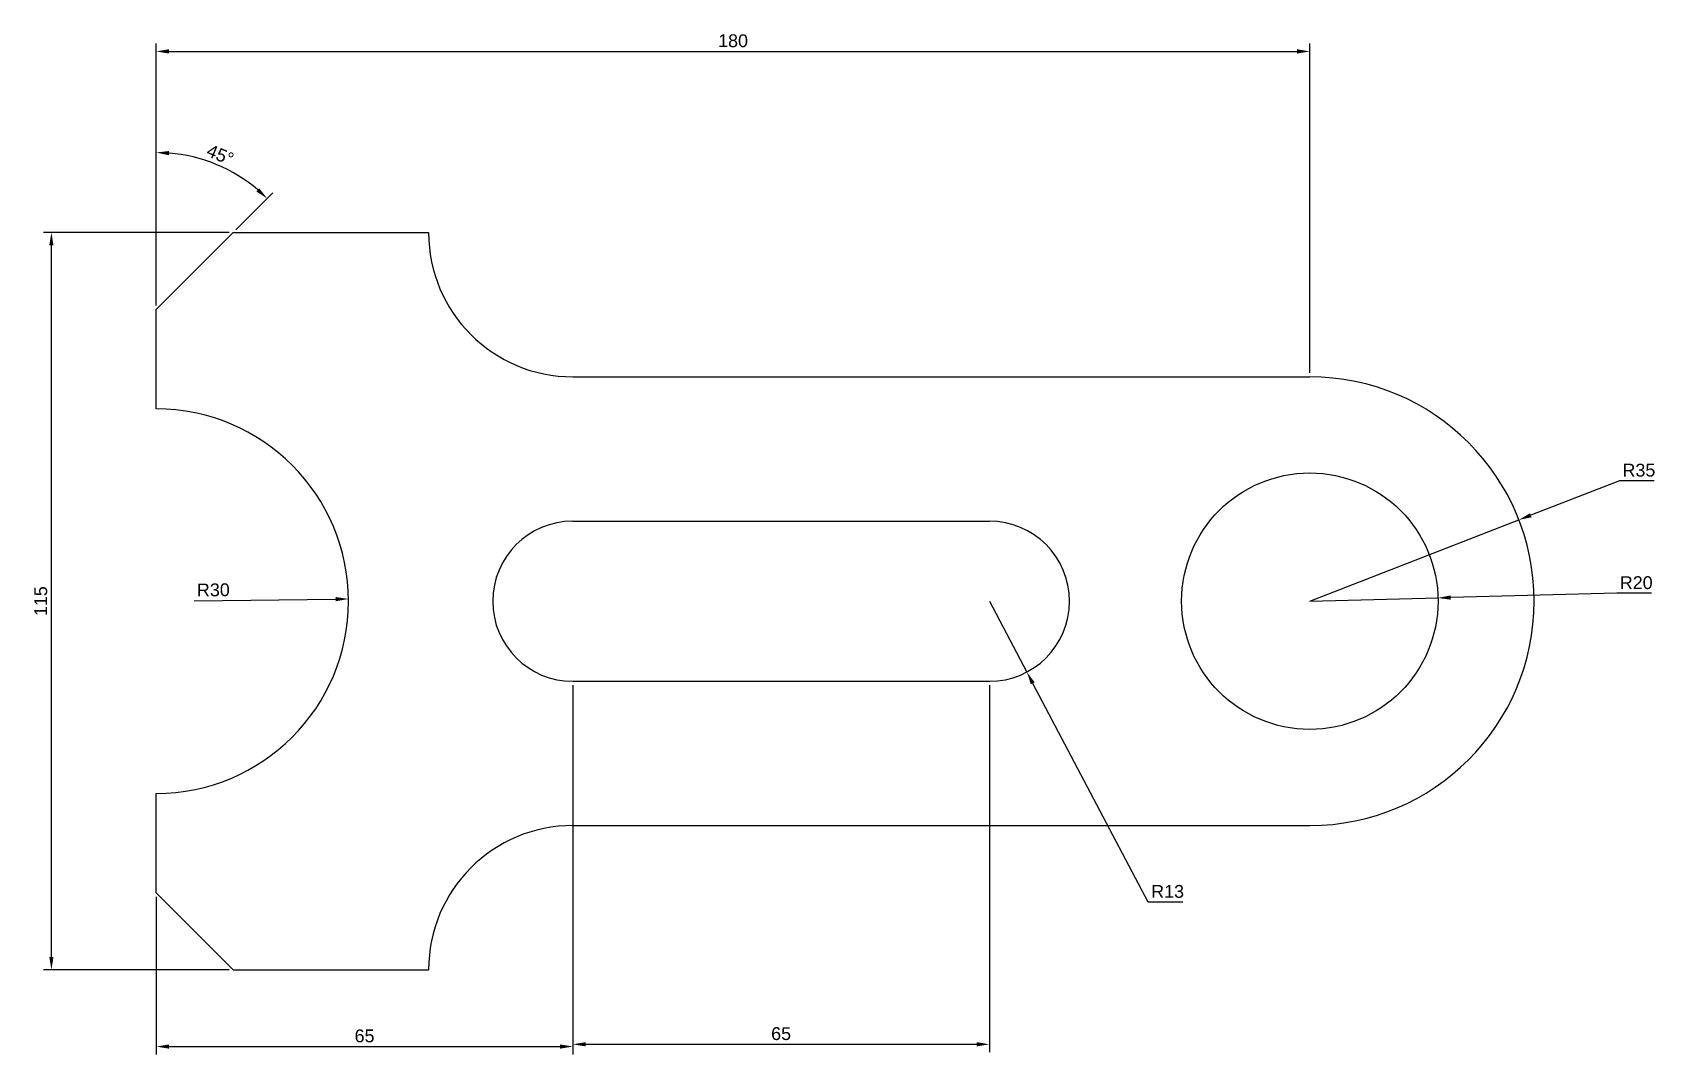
# Model space of a CAD drawing. Header units: millimetres. Extents: x 157 to 410, y -160 to 0.
import ezdxf

# ---------------------------------------------------------------- set-up
doc = ezdxf.new("R2010")
doc.units = ezdxf.units.MM
doc.styles.get("Standard").update_dxf_attribs({"font": 'arial.ttf'})
doc.dimstyles.new('ISO-25', dxfattribs={"dimtxt": 2, "dimasz": 2, "dimexe": 1.25, "dimexo": 0.625, "dimtad": 1, "dimtoh": 1, "dimdec": 0, "dimtxsty": 'Standard', "dimcen": -1, "dimadec": 0, "dimazin": 0, "dimtfac": 1, "dimtdec": 0, "dimtmove": 0, "dimatfit": 3, "dimfxl": 1, "dimarcsym": 0})

# ---------------------------------------------------------------- blocks, each defined once
blk = doc.blocks.new('*D4')
at = {"color": 0, "lineweight": -2, "transparency": 16777216}
for p, q in [((176.59, -42.82), (176.59, -17.71)), ((189.03, -31.01), (194.78, -25.25))]:
    blk.add_line(p, q, dxfattribs=at)
blk.add_arc((176.59, -43.45), 24.49, 49.6813, 85.3187, dxfattribs=at)
at = {"color": 0, "transparency": 16777216}
for points in [[(178.57, -19.38), (178.6, -18.71), (176.59, -18.96)], [(192.66, -24.53), (192.2, -25.02), (193.9, -26.13)]]:
    blk.add_solid(points, dxfattribs=at)
at = {"layer": 'Defpoints', "color": 0, "transparency": 16777216}
for p in [(188.83, -22.24), (188.59, -31.45), (176.59, -43.45), (176.59, -43.45), (176.59, -58.95)]:
    blk.add_point(p, dxfattribs=at)
at = {"color": 0, "transparency": 16777216, "insert": (186.58, -19.31), "char_height": 2, "attachment_point": 5, "rotation": 337.5}
blk.add_mtext('45°', dxfattribs=at)
blk = doc.blocks.new('*D6')
at = {"color": 0, "lineweight": -2, "transparency": 16777216}
for p, q in [((241.59, -102.07), (241.59, -159.33)), ((306.59, -102.07), (306.59, -159.33)), ((243.59, -158.08), (304.59, -158.08))]:
    blk.add_line(p, q, dxfattribs=at)
at = {"color": 0, "transparency": 16777216}
for points in [[(243.59, -157.75), (243.59, -158.41), (241.59, -158.08)], [(304.59, -157.75), (304.59, -158.41), (306.59, -158.08)]]:
    blk.add_solid(points, dxfattribs=at)
at = {"layer": 'Defpoints', "color": 0, "transparency": 16777216}
for p in [(241.59, -101.45), (306.59, -101.45), (306.59, -158.08)]:
    blk.add_point(p, dxfattribs=at)
at = {"color": 0, "transparency": 16777216, "insert": (274.09, -156.43), "char_height": 2, "attachment_point": 5}
blk.add_mtext('65', dxfattribs=at)
blk = doc.blocks.new('*D8')
at = {"color": 0, "lineweight": -2, "transparency": 16777216}
for p, q in [((187.96, -31.45), (158.98, -31.45)), ((160.23, -144.45), (160.23, -33.45)), ((187.96, -146.45), (158.98, -146.45))]:
    blk.add_line(p, q, dxfattribs=at)
at = {"color": 0, "transparency": 16777216}
for points in [[(159.89, -33.45), (160.56, -33.45), (160.23, -31.45)], [(159.89, -144.45), (160.56, -144.45), (160.23, -146.45)]]:
    blk.add_solid(points, dxfattribs=at)
at = {"layer": 'Defpoints', "color": 0, "transparency": 16777216}
for p in [(160.23, -31.45), (188.59, -31.45), (188.59, -146.45)]:
    blk.add_point(p, dxfattribs=at)
at = {"color": 0, "transparency": 16777216, "insert": (158.58, -88.95), "char_height": 2, "attachment_point": 5, "rotation": 90}
blk.add_mtext('115', dxfattribs=at)
blk = doc.blocks.new('*D9')
at = {"color": 0, "lineweight": -2, "transparency": 16777216}
for p, q in [((356.59, -88.95), (376.58, -88.44)), ((404.5, -87.72), (378.58, -88.38)), ((409.9, -87.72), (404.5, -87.72))]:
    blk.add_line(p, q, dxfattribs=at)
at = {"color": 0, "transparency": 16777216}
blk.add_solid([(378.57, -88.05), (378.59, -88.72), (376.58, -88.44)], dxfattribs=at)
at = {"layer": 'Defpoints', "color": 0, "transparency": 16777216}
for p in [(376.58, -88.44), (356.59, -88.95)]:
    blk.add_point(p, dxfattribs=at)
at = {"color": 0, "transparency": 16777216, "insert": (407.52, -86.07), "char_height": 2, "attachment_point": 5}
blk.add_mtext('R20', dxfattribs=at)
blk = doc.blocks.new('*D10')
at = {"color": 0, "lineweight": -2, "transparency": 16777216}
for p, q in [((404.91, -70.17), (391.07, -75.55)), ((410.33, -70.17), (404.91, -70.17)), ((356.59, -88.95), (389.21, -76.27))]:
    blk.add_line(p, q, dxfattribs=at)
at = {"color": 0, "transparency": 16777216}
blk.add_solid([(390.95, -75.23), (391.19, -75.86), (389.21, -76.27)], dxfattribs=at)
at = {"layer": 'Defpoints', "color": 0, "transparency": 16777216}
for p in [(389.21, -76.27), (356.59, -88.95)]:
    blk.add_point(p, dxfattribs=at)
at = {"color": 0, "transparency": 16777216, "insert": (407.94, -68.52), "char_height": 2, "attachment_point": 5}
blk.add_mtext('R35', dxfattribs=at)
blk = doc.blocks.new('*D11')
at = {"color": 0, "lineweight": -2, "transparency": 16777216}
for p, q in [((306.59, -88.95), (312.43, -100)), ((331.39, -135.89), (313.36, -101.77)), ((336.79, -135.89), (331.39, -135.89))]:
    blk.add_line(p, q, dxfattribs=at)
at = {"color": 0, "transparency": 16777216}
blk.add_solid([(313.65, -101.61), (313.06, -101.92), (312.43, -100)], dxfattribs=at)
at = {"layer": 'Defpoints', "color": 0, "transparency": 16777216}
for p in [(306.59, -88.95), (312.43, -100)]:
    blk.add_point(p, dxfattribs=at)
at = {"color": 0, "transparency": 16777216, "insert": (334.4, -134.24), "char_height": 2, "attachment_point": 5}
blk.add_mtext('R13', dxfattribs=at)
blk = doc.blocks.new('*D13')
at = {"color": 0, "lineweight": -2, "transparency": 16777216}
blk.add_line((182.51, -88.88), (204.58, -88.63), dxfattribs=at)
at = {"color": 0, "transparency": 16777216}
blk.add_solid([(204.58, -88.3), (204.59, -88.96), (206.58, -88.61)], dxfattribs=at)
at = {"layer": 'Defpoints', "color": 0, "transparency": 16777216}
for p in [(176.59, -88.95), (206.58, -88.61)]:
    blk.add_point(p, dxfattribs=at)
at = {"color": 0, "transparency": 16777216, "insert": (185.5, -87.2), "char_height": 2, "attachment_point": 5, "rotation": 0.6498}
blk.add_mtext('R30', dxfattribs=at)
blk = doc.blocks.new('*D14')
at = {"color": 0, "lineweight": -2, "transparency": 16777216}
for p, q in [((176.59, -30.82), (176.59, -1.93)), ((356.59, -53.32), (356.59, -1.93)), ((178.59, -3.18), (354.59, -3.18))]:
    blk.add_line(p, q, dxfattribs=at)
at = {"color": 0, "transparency": 16777216}
for points in [[(178.59, -2.84), (178.59, -3.51), (176.59, -3.18)], [(354.59, -2.84), (354.59, -3.51), (356.59, -3.18)]]:
    blk.add_solid(points, dxfattribs=at)
at = {"layer": 'Defpoints', "color": 0, "transparency": 16777216}
for p in [(356.59, -3.18), (176.59, -31.45), (356.59, -53.95)]:
    blk.add_point(p, dxfattribs=at)
at = {"color": 0, "transparency": 16777216, "insert": (266.59, -1.53), "char_height": 2, "attachment_point": 5}
blk.add_mtext('180', dxfattribs=at)
blk = doc.blocks.new('*D15')
at = {"color": 0, "lineweight": -2, "transparency": 16777216}
for p, q in [((241.59, -102.07), (241.59, -159.68)), ((176.59, -135.07), (176.59, -159.68)), ((178.59, -158.43), (239.59, -158.43))]:
    blk.add_line(p, q, dxfattribs=at)
at = {"color": 0, "transparency": 16777216}
for points in [[(178.59, -158.1), (178.59, -158.76), (176.59, -158.43)], [(239.59, -158.1), (239.59, -158.76), (241.59, -158.43)]]:
    blk.add_solid(points, dxfattribs=at)
at = {"layer": 'Defpoints', "color": 0, "transparency": 16777216}
for p in [(241.59, -101.45), (176.59, -134.45), (241.59, -158.43)]:
    blk.add_point(p, dxfattribs=at)
at = {"color": 0, "transparency": 16777216, "insert": (209.09, -156.78), "char_height": 2, "attachment_point": 5}
blk.add_mtext('65', dxfattribs=at)

msp = doc.modelspace()

# ---------------------------------------------------------------- linework, layer by layer
for p, q in [((176.59, -43.45), (188.59, -31.45)), ((188.59, -31.45), (197.84, -31.45)), ((197.84, -31.45), (219.09, -31.45)), ((176.59, -58.95), (176.59, -43.45)), ((241.59, -53.95), (356.59, -53.95)), ((241.59, -76.45), (306.59, -76.45)), ((241.59, -101.45), (306.59, -101.45)), ((176.59, -134.45), (176.59, -118.95)), ((241.59, -123.95), (356.59, -123.95)), ((188.59, -146.45), (176.59, -134.45)), ((188.59, -146.45), (197.84, -146.45)), ((197.84, -146.45), (219.09, -146.45))]:
    msp.add_line(p, q)
msp.add_circle((356.59, -88.95), 20)
for centre, radius, start, end in [((241.59, -31.45), 22.5, 180, 270), ((356.59, -88.95), 35, 270, 90), ((176.59, -88.95), 30, 270, 90), ((241.59, -88.95), 12.5, 90, 270), ((306.59, -88.95), 12.5, 270, 90), ((241.59, -146.45), 22.5, 90, 180)]:
    msp.add_arc(centre, radius, start, end)

# ---------------------------------------------------------------- dimensions: what is measured, and where the dimension line sits
for base, p1, p2, picture, middle in [((356.59, -3.18), (176.59, -31.45), (356.59, -53.95), '*D14', (266.59, -1.53)), ((241.59, -158.43), (176.59, -134.45), (241.59, -101.45), '*D15', (209.09, -156.78))]:
    dim = msp.add_linear_dim(base=base, p1=p1, p2=p2, dimstyle='ISO-25')
    dim.commit()
    dim.dimension.update_dxf_attribs({"geometry": picture, "text_midpoint": middle})
dim = msp.add_angular_dim_2l(base=(188.83, -22.24), line1=((176.59, -43.45), (188.59, -31.45)), line2=((176.59, -58.95), (176.59, -43.45)), dimstyle='ISO-25')
dim.commit()
dim.dimension.update_dxf_attribs({"geometry": '*D4', "text_midpoint": (186.58, -19.31)})
dim = msp.add_linear_dim(base=(160.23, -31.45), p1=(188.59, -146.45), p2=(188.59, -31.45), angle=90, dimstyle='ISO-25')
dim.commit()
dim.dimension.update_dxf_attribs({"geometry": '*D8', "text_midpoint": (158.58, -88.95)})
for center, mpoint, picture, middle in [((356.59, -88.95), (389.21, -76.27), '*D10', (407.94, -70.17)), ((176.59, -88.95), (206.58, -88.61), '*D13', (185.52, -88.85)), ((356.59, -88.95), (376.58, -88.44), '*D9', (404.5, -87.72)), ((306.5862, -88.9475), (312.4251, -100), '*D11', (334.3995, -135.8897))]:
    dim = msp.add_radius_dim(center=center, mpoint=mpoint, dimstyle='ISO-25')
    dim.commit()
    dim.dimension.update_dxf_attribs({"geometry": picture, "text_midpoint": middle, "dimtype": 164})
dim = msp.add_linear_dim(base=(306.59, -158.08), p1=(241.59, -101.45), p2=(306.59, -101.45), dimstyle='ISO-25')
dim.commit()
dim.dimension.update_dxf_attribs({"geometry": '*D6', "text_midpoint": (274.09, -158.08), "dimtype": 160})

doc.saveas('drawing.dxf')
